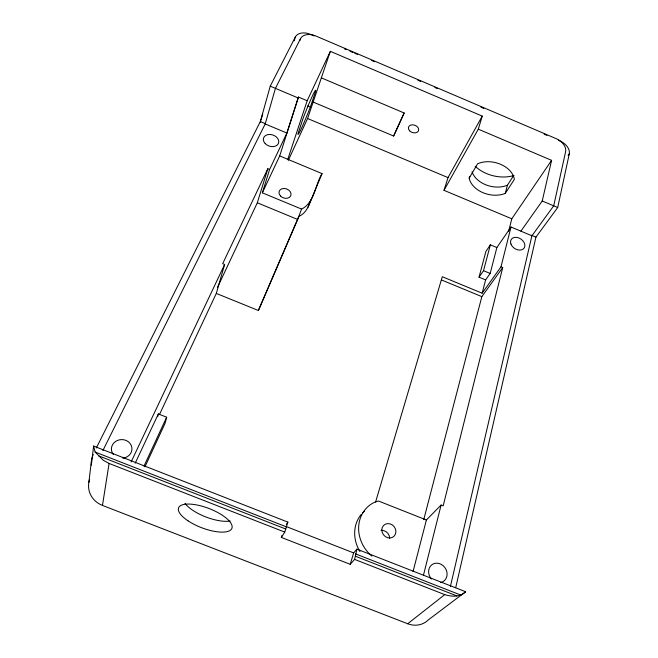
<?xml version="1.0" encoding="UTF-8"?>
<svg xmlns="http://www.w3.org/2000/svg" width="658" height="658" viewBox="0 0 658 658"><rect width="100%" height="100%" fill="white"/><g stroke="black" fill="none" stroke-linecap="round" stroke-linejoin="round"><path stroke-width="0.99" d="M93.214 454.431L91.602 459.169L91.347 465.116L93.609 446.05L287.867 522.115L284.766 532.1L281.336 537.413L350.221 564.301L354.604 559.39L356.932 549.159L465.65 591.731L428.358 619.877A23.285 20.587 61.1 0 1 407.713 623.751L102.467 505.426A23.565 21.698 -9.7 0 1 89.62 479.394M88.896 482.182L91.602 459.169M102.467 505.426L109.088 463.446L103.248 460.263L95.13 452.03L93.609 446.05M455.747 587.495L535.941 237.127L557.713 207.517L569.277 153.849A12.115 8.135 32.1 0 0 560.147 141.051L558.264 140.244M520.906 231.172L542.233 200.986L551.601 160.346L478.292 129.157L444.002 190.327L511.792 218.793L551.601 160.346M450.368 586.566L531.903 235.786L553.707 205.831L565.617 151.661A12.222 8.217 31.9 0 0 556.429 138.756L315.708 35.943A12.494 8.464 20.5 0 0 300.509 38.608L275.431 88.361L265.199 123.959L102.878 450.574M157.723 416.563L158.356 413.931L166.647 417.213L165.076 423.3L144.941 466.835M423.448 575.265L441.099 505.04L443.171 505.862L502.712 267.567L500.985 266.852L482.15 293.197L442.291 276.714L375.57 502.087M500.985 266.852L511.003 227.018L531.903 235.786M508.568 231.567L511.792 218.793M413.06 571.522L426.392 519.976L441.099 505.04M482.15 293.197L485.62 279.897L490.169 273.448L496.872 247.548L511.003 227.018M423.744 519.606L481.837 296.635L502.712 267.567M478.292 129.157L482.248 116.112L330.341 51.332L307.59 118.506L288.303 160.346M469.705 176.369L469.17 178.162A23.129 16.294 13.8 0 0 505.278 193.386L507.425 185.219L513.832 175.267M485.62 279.897L479.032 277.166L483.523 270.685L490.358 244.834L496.872 247.548M479.032 277.166L485.9 251.438L490.358 244.834M96.298 447.983L260.321 121.557L270.249 86.165L295.343 36.947A12.395 8.398 20.3 0 1 310.453 34.323L314.228 35.927M159.483 414.515L216.309 293.427L224.625 264.467L222.684 263.669L267.806 168.761L269.591 169.509L262.345 192.827L301.561 209.071C314.812 202.672 314.976 184.849 322.058 173.605L279.699 155.921L298.452 97.071L307.171 100.748L287.801 159.31M294.2 40.854L295.343 36.947M299.966 40.426L300.509 38.608M350.221 564.301L353.642 552.926L356.932 549.159M217.535 287.324L257.319 202.779L267.806 168.761M444.002 190.327L448.016 177.619L482.248 116.112M269.591 169.509L286.863 133.039L298.452 97.071M310.321 107.098L315.684 91.199A23.82 1.324 -68.2 0 0 312.213 96.389A23.82 1.324 -68.2 0 0 303.215 118.012L297.959 133.78A23.82 1.324 -68.2 0 0 310.321 107.098L307.582 105.946M281.336 537.413L281.994 535.546M258.454 310.568L297.671 219.468L301.561 209.071M216.309 293.427L258.306 310.469L298.847 216.334C305.608 213.636 308.75 206.489 310.806 199.983M322.058 173.605L308.026 207.27M313.159 102.056L393.624 136.033L404.152 112.987L321.351 77.858M393.624 136.033L404.152 112.987M143.979 466.152L166.647 417.213M135.186 463.199L158.356 413.931M262.345 192.827L279.699 155.921M307.171 100.748L330.341 51.332M131.074 462.023L224.625 264.467M469.17 178.162L477.585 163.793A23.129 16.294 13.8 0 1 500.499 164.261A23.129 16.294 13.8 0 1 514.375 179.346L505.278 193.386M286.312 524.549L287.867 522.115M568.101 155.535L569.277 153.849M407.713 623.751L444.759 594.618C451.602 596.806 460.255 597.324 465.65 591.731M122.807 458.215L125.423 457.598A10.281 9.344 -3.4 0 0 131.255 445.433L129.963 443.319A10.281 9.344 -3.4 0 0 115.619 441.444A10.281 9.344 -3.4 0 0 113.357 454.514M286.23 526.548L353.642 552.926M95.13 452.03L286.23 526.787M355.517 553.888L460.987 595.145M98.552 455.805L285.835 529.04M355.534 556.29L456.899 595.926M109.088 463.446L284.766 532.1M354.604 559.39L444.759 594.618M426.392 519.976L378.514 501.034L375.126 501.996A33.838 30.219 50.7 0 0 371.828 556.084M257.319 202.779L297.671 219.468M441.436 279.93L481.837 296.635M483.523 270.685L490.169 273.448M260.321 121.557L265.24 123.614M531.343 235.194L535.941 237.127M265.199 123.959L286.863 133.039M307.59 118.506L448.016 177.619M270.249 86.165L298.049 97.91M542.233 200.986L557.713 207.517M344.373 48.815L346.264 49.621M350.031 51.234L352.853 52.443M354.744 53.249L357.565 54.458M371.704 60.495L374.525 61.704M417.871 80.235L420.701 81.444M434.831 87.481L437.66 88.69M480.998 107.213L483.827 108.422M544.125 134.199L546.954 135.408M359.959 551.568A33.426 29.955 51.3 0 1 361.086 514.589M362.377 513.117A33.426 29.955 51.3 0 1 364.491 511.101M431.434 579.048A10.158 8.842 56.8 0 1 432.405 564.358A10.158 8.842 56.8 0 1 446.157 569.746A10.158 8.842 56.8 0 1 440.465 582.585M381.031 530.463A7.386 6.638 51.4 0 1 389.668 538.293M230.177 521.013A28.343 10.487 21.1 0 1 184.988 503.386M513.799 175.554A31.929 23.178 13.4 0 1 475.216 166.285M507.425 185.219A22.964 16.343 13.7 0 1 472.041 171.82M260.321 122.52A33.69 3.15 -68.6 0 1 260.79 120.727M261.053 119.772A33.69 3.15 -68.6 0 1 262.756 114.13M510.929 244.019A7.756 5.675 33.8 0 0 523.135 249.086A7.756 5.675 33.8 0 0 519.047 238.023A7.756 5.675 33.8 0 0 510.929 244.019M409.646 130.827A5.297 3.858 20 0 0 418.406 130.934A5.297 3.858 20 0 0 412.574 124.798A5.297 3.858 20 0 0 409.646 130.827M280.473 196.002A6.202 4.762 20 0 0 290.754 195.771A6.202 4.762 20 0 0 283.828 188.459A6.202 4.762 20 0 0 280.473 196.002M265.223 143.625A7.929 5.856 18.9 0 0 278.375 143.576A7.929 5.856 18.9 0 0 269.599 134.446A7.929 5.856 18.9 0 0 265.223 143.625M381.813 529.953A7.518 6.72 50.5 0 0 392.357 537.397A7.518 6.72 50.5 0 0 392.415 525.002A7.518 6.72 50.5 0 0 381.813 529.953M187.982 520.799A28.549 10.281 21 0 0 231.748 528.687A28.549 10.281 21 0 0 196.01 504.809A28.549 10.281 21 0 0 187.982 520.799"/></g></svg>
